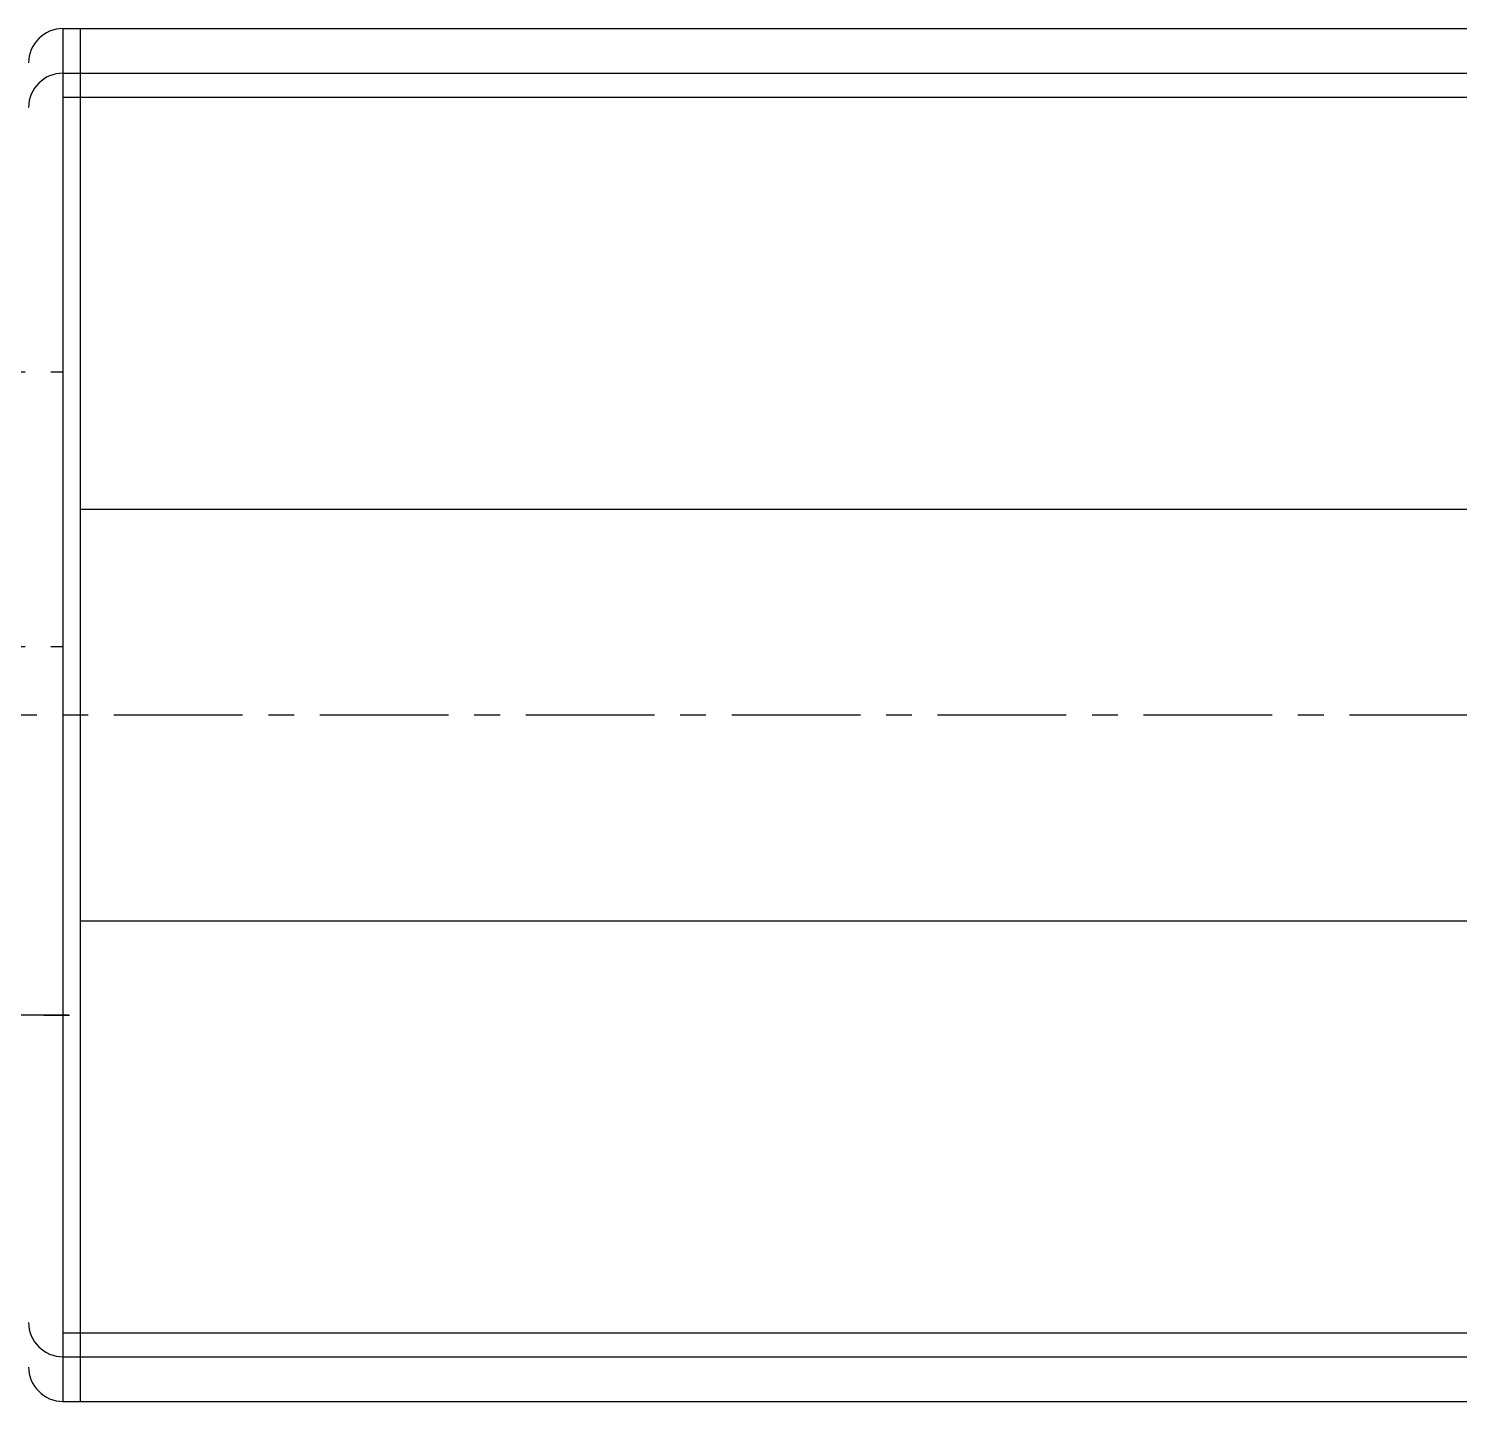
# Model space of a CAD drawing. Extents: x -805 to 672, y -206 to 306.
# Drawn here: x -629 to -545.6, y -137.2 to -57.2 of the extents above; entities that cross this region are included whole.
import ezdxf

# ---------------------------------------------------------------- set-up
doc = ezdxf.new("R2010")
doc.units = 0
doc.linetypes.add('CENTER', pattern=[12, 7.5, -1.5, 1.5, -1.5])
doc.linetypes.add('CONTINOUS', pattern=[0])
doc.layers.get('0').update_dxf_attribs({"linetype": 'CONTINUOUS'})
doc.layers.add('CENTER', color=1, linetype='CENTER')

msp = doc.modelspace()

# ---------------------------------------------------------------- linework, layer by layer
at = {"color": 7, "linetype": 'CONTINOUS'}
for p, q in [((-626.95, -57.158), (658.05, -57.158)), ((-626.95, -57.158), (-626.95, -137.158)), ((-625.95, -57.158), (-625.95, -137.158)), ((-626.95, -59.756), (658.05, -59.756)), ((-626.95, -61.158), (658.05, -61.158)), ((-625.95, -85.158), (657.05, -85.158)), ((-625.95, -109.158), (657.05, -109.158)), ((-626.95, -133.158), (658.05, -133.158)), ((-626.95, -134.56), (658.05, -134.56)), ((-626.95, -137.158), (658.05, -137.158))]:
    msp.add_line(p, q, dxfattribs=at)
for centre, start, end in [((-626.95, -59.158), 90, 180), ((-626.95, -61.756), 90, 180), ((-626.95, -132.56), 180, 270), ((-626.95, -135.158), 180, 270)]:
    msp.add_arc(centre, 2, start, end, dxfattribs=at)
at = {"layer": 'CENTER', "color": 1, "linetype": 'CENTER'}
for p, q in [((-651.646, -77.158), (-627.003, -77.158)), ((-651.646, -93.158), (-627.003, -93.158)), ((-671.978, -97.158), (667.978, -97.158)), ((-661.06, -114.658), (-625.95, -114.658)), ((-626.611, -114.658), (-634.72, -114.658))]:
    msp.add_line(p, q, dxfattribs=at)

doc.saveas('drawing.dxf')
